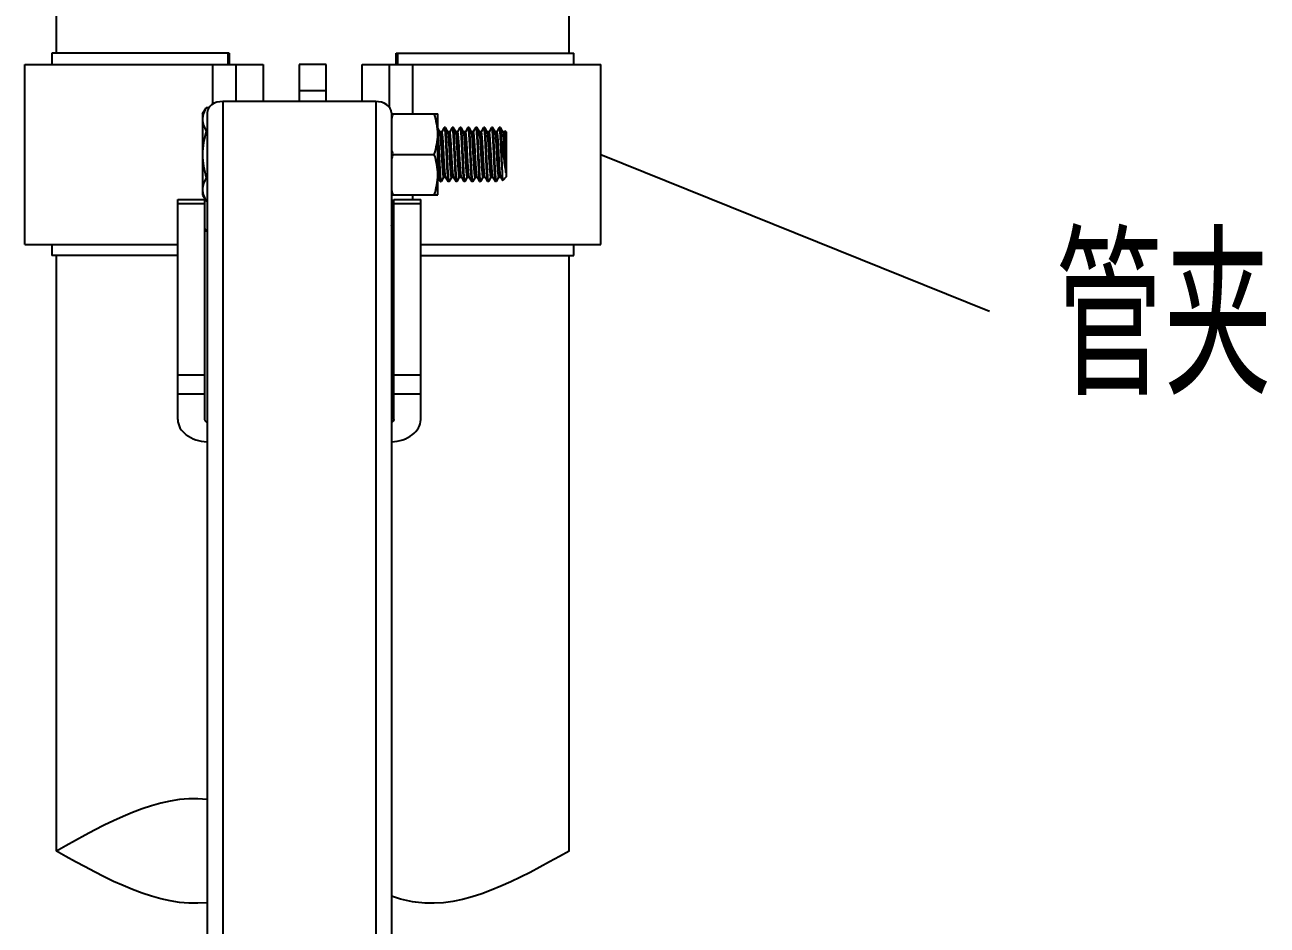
# Model space of a CAD drawing. Extents: x 1725261 to 1937680, y 860327 to 1571294.
# Drawn here: x 1855899 to 1859106, y 1248490 to 1250815 of the extents above; entities that cross this region are included whole.
import ezdxf

# ---------------------------------------------------------------- set-up
doc = ezdxf.new("R2010")
doc.units = 0
doc.header["$LTSCALE"] = 1000
doc.header["$MEASUREMENT"] = 0
doc.layers.add('W_DIM', color=4, linetype='Continuous')
doc.styles.get("Standard").update_dxf_attribs({"font": 'gbenor.shx', "bigfont": 'gbcbig.shx'})
doc.styles.add('wwp100', font='txt.shx', dxfattribs={"width": 0.7, "height": 400, "bigfont": 'hztxt.shx'})
doc.dimstyles.get("Standard").update_dxf_attribs({"dimtxt": 0.18, "dimasz": 0.18, "dimexe": 0.18, "dimexo": 0.0625, "dimgap": 0.09, "dimtad": 0, "dimtih": 1, "dimtoh": 1, "dimdec": 4, "dimzin": 0, "dimdsep": 46, "dimtxsty": 'Standard', "dimcen": 0.09, "dimadec": 0, "dimazin": 0, "dimtfac": 1, "dimtdec": 4, "dimtofl": 0, "dimtmove": 0, "dimatfit": 3, "dimfxl": 0, "dimtolj": 1, "dimtzin": 0, "dimarcsym": 0})

msp = doc.modelspace()

# ---------------------------------------------------------------- linework, layer by layer
at = {"linetype": 'Continuous'}
for p, q in [((1855980, 1250741.8), (1855980, 1251642)), ((1857304.2, 1250741.8), (1857304.2, 1251613)), ((1855968.4, 1250741.8), (1855968.4, 1250712.8)), ((1856426.6, 1250741.8), (1855968.4, 1250741.8)), ((1856422.8, 1250741.8), (1856422.8, 1250712.8)), ((1856426.6, 1250741.8), (1856426.6, 1250712.8)), ((1856857.7, 1250712.8), (1856857.7, 1250741.8)), ((1856857.7, 1250741.8), (1857315.8, 1250741.8)), ((1856861.5, 1250712.8), (1856861.5, 1250741.8)), ((1857315.8, 1250712.8), (1857315.8, 1250741.8)), ((1855898.7, 1250248.1), (1855898.7, 1250712.8)), ((1855898.7, 1250712.8), (1856514.3, 1250712.8)), ((1856384, 1250610.3), (1856384, 1250712.8)), ((1856444.6, 1250616.9), (1856444.6, 1250712.8)), ((1856514.3, 1250712.8), (1856514.3, 1250616.9)), ((1856607.2, 1250712.8), (1856607.2, 1250616.9)), ((1856676.9, 1250712.8), (1856607.2, 1250712.8)), ((1856676.9, 1250616.9), (1856676.9, 1250712.8)), ((1856769.9, 1250616.9), (1856769.9, 1250712.8)), ((1856769.9, 1250712.8), (1857385.5, 1250712.8)), ((1856839.6, 1250712.8), (1856839.6, 1250602.7)), ((1856900.2, 1250585), (1856900.2, 1250712.8)), ((1857385.5, 1250248.1), (1857385.5, 1250712.8)), ((1856676.9, 1250644.7), (1856607.2, 1250644.7)), ((1856357.5, 1250585), (1856366.9, 1250601.2)), ((1856373.6, 1250601.2), (1856366.9, 1250601.2)), ((1856369.1, 1250588.2), (1856369.1, 1247223.4)), ((1856409.8, 1250616.9), (1856409.8, 1247531.4)), ((1856804.7, 1250616.9), (1856409.8, 1250616.9)), ((1856804.7, 1250616.9), (1856804.7, 1247531.4)), ((1856845.4, 1250588.2), (1856845.4, 1247223.4)), ((1856357.5, 1250585), (1856357.5, 1250375.9)), ((1856845.4, 1250585), (1856965, 1250585)), ((1856965, 1250375.9), (1856965, 1250585)), ((1856369.1, 1250540.8), (1856366.9, 1250540.8)), ((1856970.6, 1250538.8), (1856965, 1250548.5)), ((1856975.4, 1250539.1), (1856970.5, 1250539.1)), ((1856981.5, 1250549.9), (1856975.2, 1250539.2)), ((1856981.5, 1250549.9), (1856981.7, 1250550.1)), ((1856984.3, 1250550.1), (1856981.7, 1250550.1)), ((1856984.5, 1250549.9), (1856984.3, 1250550.1)), ((1856990.9, 1250538.8), (1856984.5, 1250549.9)), ((1856995.7, 1250539.1), (1856990.8, 1250539.1)), ((1856991, 1250538.7), (1856990.9, 1250538.8)), ((1857001.8, 1250549.9), (1856995.6, 1250539.2)), ((1857001.8, 1250549.9), (1857002.1, 1250550.1)), ((1857004.6, 1250550.1), (1857002.1, 1250550.1)), ((1857004.9, 1250549.9), (1857004.6, 1250550.1)), ((1857011.3, 1250538.8), (1857004.9, 1250549.9)), ((1857016, 1250539.1), (1857011.1, 1250539.1)), ((1857022.1, 1250549.9), (1857015.9, 1250539.2)), ((1857022.1, 1250549.9), (1857022.4, 1250550.1)), ((1857024.9, 1250550.1), (1857022.4, 1250550.1)), ((1857025.2, 1250549.9), (1857024.9, 1250550.1)), ((1857031.6, 1250538.8), (1857025.2, 1250549.9)), ((1857025.6, 1250548.8), (1857025.2, 1250549.9)), ((1857036.3, 1250539.1), (1857031.5, 1250539.1)), ((1857031.9, 1250538), (1857031.6, 1250538.8)), ((1857042.5, 1250549.9), (1857036.2, 1250539.2)), ((1857037, 1250538), (1857036.3, 1250539.1)), ((1857042.5, 1250549.9), (1857042.7, 1250550.1)), ((1857042.7, 1250550.1), (1857043.4, 1250548.8)), ((1857045.3, 1250550.1), (1857042.7, 1250550.1)), ((1857045.5, 1250549.9), (1857045.3, 1250550.1)), ((1857051.9, 1250538.8), (1857045.5, 1250549.9)), ((1857056.7, 1250539.1), (1857051.8, 1250539.1)), ((1857052.1, 1250538.6), (1857051.9, 1250538.8)), ((1857062.8, 1250549.9), (1857056.6, 1250539.2)), ((1857062.8, 1250549.9), (1857063, 1250550.1)), ((1857065.6, 1250550.1), (1857063, 1250550.1)), ((1857065.8, 1250549.9), (1857065.6, 1250550.1)), ((1857072.3, 1250538.8), (1857065.8, 1250549.9)), ((1857077, 1250539.1), (1857072.1, 1250539.1)), ((1857083.1, 1250549.9), (1857076.9, 1250539.2)), ((1857083.1, 1250549.9), (1857083.4, 1250550.1)), ((1857085.9, 1250550.1), (1857083.4, 1250550.1)), ((1857086.2, 1250549.9), (1857085.9, 1250550.1)), ((1857092.6, 1250538.8), (1857086.2, 1250549.9)), ((1857097.3, 1250539.1), (1857092.4, 1250539.1)), ((1857103.4, 1250549.9), (1857097.2, 1250539.2)), ((1857103.4, 1250549.9), (1857103.7, 1250550.1)), ((1857106.2, 1250550.1), (1857103.7, 1250550.1)), ((1857106.5, 1250549.9), (1857106.2, 1250550.1)), ((1857112.9, 1250538.8), (1857106.5, 1250549.9)), ((1857117.7, 1250539.1), (1857112.8, 1250539.1)), ((1857113.1, 1250538.6), (1857112.9, 1250538.8)), ((1857123.8, 1250549.9), (1857117.5, 1250539.2)), ((1857124, 1250550.1), (1857123.8, 1250549.9)), ((1857126.6, 1250550.1), (1857124, 1250550.1)), ((1857126.8, 1250549.9), (1857126.6, 1250550.1)), ((1857133.2, 1250538.8), (1857126.8, 1250549.9)), ((1857138, 1250539.1), (1857133.1, 1250539.1)), ((1857138.9, 1250541), (1857137.9, 1250539.2)), ((1857141.6, 1250538.5), (1857139.1, 1250541)), ((1857141.6, 1250538.5), (1857141.6, 1250422.4)), ((1857130, 1250461.8), (1857130, 1250514.7)), ((1857141, 1250515.1), (1857141, 1250433.5)), ((1856848.9, 1250480.4), (1856955.7, 1250480.4)), ((1856369.1, 1250420.1), (1856366.9, 1250420.1)), ((1856965, 1250421.8), (1856971.3, 1250411)), ((1856971.3, 1250411), (1856971.6, 1250410.7)), ((1856974.1, 1250410.7), (1856971.6, 1250410.7)), ((1856974.4, 1250411), (1856974.1, 1250410.7)), ((1856974.4, 1250411), (1856980.6, 1250421.7)), ((1856980.5, 1250421.8), (1856985.4, 1250421.8)), ((1856985.2, 1250422), (1856991.6, 1250411)), ((1856991.6, 1250411), (1856991.9, 1250410.7)), ((1856994.4, 1250410.7), (1856991.9, 1250410.7)), ((1856994.7, 1250411), (1856994.4, 1250410.7)), ((1856994.7, 1250411), (1857000.9, 1250421.7)), ((1857000.8, 1250421.8), (1857005.7, 1250421.8)), ((1857005.5, 1250422), (1857005.5, 1250422.2)), ((1857005.5, 1250422), (1857012, 1250411)), ((1857012, 1250411), (1857012.2, 1250410.7)), ((1857014.8, 1250410.7), (1857012.2, 1250410.7)), ((1857015, 1250411), (1857014.8, 1250410.7)), ((1857015, 1250411), (1857021.2, 1250421.7)), ((1857021.1, 1250421.8), (1857026, 1250421.8)), ((1857025.9, 1250422), (1857032.3, 1250411)), ((1857032.3, 1250411), (1857032.5, 1250410.7)), ((1857035.1, 1250410.7), (1857032.5, 1250410.7)), ((1857035.4, 1250411), (1857035.1, 1250410.7)), ((1857035.4, 1250411), (1857041.6, 1250421.7)), ((1857041.5, 1250421.8), (1857046.4, 1250421.8)), ((1857046.2, 1250422), (1857052.6, 1250411)), ((1857052.6, 1250411), (1857052.9, 1250410.7)), ((1857055.4, 1250410.7), (1857052.9, 1250410.7)), ((1857055.7, 1250411), (1857055.4, 1250410.7)), ((1857055.7, 1250411), (1857061.9, 1250421.7)), ((1857061.8, 1250421.8), (1857066.7, 1250421.8)), ((1857066.5, 1250422), (1857072.9, 1250411)), ((1857072.9, 1250411), (1857073.2, 1250410.7)), ((1857075.7, 1250410.7), (1857073.2, 1250410.7)), ((1857076, 1250411), (1857075.7, 1250410.7)), ((1857076, 1250411), (1857082.2, 1250421.7)), ((1857082.1, 1250421.8), (1857087, 1250421.8)), ((1857086.9, 1250422), (1857093.3, 1250411)), ((1857093.3, 1250411), (1857093.5, 1250410.7)), ((1857096.1, 1250410.7), (1857093.5, 1250410.7)), ((1857096.3, 1250411), (1857096.1, 1250410.7)), ((1857096.3, 1250411), (1857102.6, 1250421.7)), ((1857102.4, 1250421.8), (1857107.3, 1250421.8)), ((1857107.2, 1250422), (1857113.6, 1250411)), ((1857113.6, 1250411), (1857113.9, 1250410.7)), ((1857116.4, 1250410.7), (1857113.9, 1250410.7)), ((1857116.7, 1250411), (1857116.4, 1250410.7)), ((1857116.7, 1250411), (1857122.9, 1250421.7)), ((1857122.8, 1250421.8), (1857127.7, 1250421.8)), ((1857127.5, 1250422), (1857127.7, 1250421.8)), ((1857127.7, 1250421.8), (1857132.5, 1250413.5)), ((1857132.5, 1250413.5), (1857132.7, 1250413.4)), ((1857141.6, 1250422.4), (1857132.7, 1250413.4)), ((1856293.6, 1249795.6), (1856293.6, 1250364.3)), ((1856293.6, 1250364.3), (1856363.3, 1250364.3)), ((1856357.5, 1250375.9), (1856364, 1250364.7)), ((1856363.3, 1249795.6), (1856363.3, 1250364.3)), ((1856845.4, 1250375.9), (1856965, 1250375.9)), ((1856851.2, 1249795.6), (1856851.2, 1250364.3)), ((1856851.2, 1250364.3), (1856920.9, 1250364.3)), ((1856900.2, 1250364.3), (1856900.2, 1250375.9)), ((1856920.9, 1249795.6), (1856920.9, 1250364.3)), ((1856293.6, 1250354.1), (1856363.3, 1250354.1)), ((1856369.1, 1250359.7), (1856366.9, 1250359.7)), ((1856851.2, 1250335.3), (1856845.4, 1250339.4)), ((1856851.2, 1250354.1), (1856920.9, 1250354.1)), ((1856851.2, 1250309.3), (1856850.6, 1250308.9)), ((1855898.7, 1250248.1), (1856293.6, 1250248.1)), ((1855968.4, 1250248.1), (1855968.4, 1250219.1)), ((1856920.9, 1250248.1), (1857385.5, 1250248.1)), ((1857315.8, 1250219.1), (1857315.8, 1250248.1)), ((1856293.6, 1250219.1), (1855968.4, 1250219.1)), ((1855980, 1248681.5), (1855980, 1250219.1)), ((1856920.9, 1250219.1), (1857315.8, 1250219.1)), ((1857304.2, 1248681.5), (1857304.2, 1250219.1)), ((1856363.3, 1249910.6), (1856293.6, 1249910.6)), ((1856920.9, 1249910.6), (1856851.2, 1249910.6)), ((1856363.3, 1249861.3), (1856293.6, 1249861.3)), ((1856920.9, 1249861.3), (1856851.2, 1249861.3))]:
    msp.add_line(p, q, dxfattribs=at)
msp.add_lwpolyline([(1856845.4, 1250296.1), (1856848.9, 1250305.2), (1856851.2, 1250310)], dxfattribs=at)
for centre, radius, start, end in [((1857057.6, 1250515.2), 220, 161.5104, 164.6888), ((1857057.6, 1250550.2), 220, 195.3112, 198.4896), ((1851826.5, 1250248.8), 5145.2, 2.5803, 2.9163), ((1857057.6, 1250410.7), 220, 161.5104, 164.6888), ((1856450.1, 1250407.9), 96.1, 206.641, 210.0621), ((1857057.6, 1250445.7), 220, 195.3112, 198.4896), ((1856984.4, 1250227.1), 160, 149.4462, 150.2362), ((1856860.1, 1250304.7), 24, 240.2296, 242.1247)]:
    msp.add_arc(centre, radius, start, end, dxfattribs=at)
for points, knots in [([(1856366.9, 1250601.2), (1856366.1, 1250599.8), (1856363.2, 1250594.5), (1856360.8, 1250588.8), (1856359.5, 1250584.5)], [0, 0, 0, 0, 0.257362, 1, 1, 1, 1]), ([(1856409.8, 1250616.9), (1856399.8, 1250616.9), (1856381.2, 1250613.1), (1856369.1, 1250596.1), (1856369.1, 1250588.2)], [0, 0, 0, 0, 0.559767, 1, 1, 1, 1]), ([(1856845.4, 1250588.2), (1856845.4, 1250596.1), (1856833.3, 1250613.1), (1856814.7, 1250616.9), (1856804.7, 1250616.9)], [0, 0, 0, 0, 0.440233, 1, 1, 1, 1]), ([(1856359.5, 1250584.5), (1856359.2, 1250583.4), (1856358.1, 1250579), (1856357.5, 1250574.4), (1856357.5, 1250571)], [0, 0, 0, 0, 0.253622, 1, 1, 1, 1]), ([(1856357.5, 1250571), (1856357.5, 1250565.8), (1856359.4, 1250555.2), (1856364.1, 1250545.5), (1856366.9, 1250540.8)], [0, 0, 0, 0, 0.485077, 1, 1, 1, 1]), ([(1856965, 1250532.7), (1856965, 1250541.5), (1856963.2, 1250559.3), (1856958.5, 1250576.5), (1856955.7, 1250585)], [0, 0, 0, 0, 0.498127, 1, 1, 1, 1]), ([(1856955.7, 1250480.4), (1856958.5, 1250488.9), (1856963.2, 1250506.1), (1856965, 1250523.9), (1856965, 1250532.7)], [0, 0, 0, 0, 0.501873, 1, 1, 1, 1]), ([(1856969, 1250480.4), (1856968.4, 1250493.9), (1856967.6, 1250512.4), (1856966.2, 1250534.3), (1856965.5, 1250542.8), (1856965, 1250546.2)], [0, 0, 0, 0, 0.612202, 0.845734, 1, 1, 1, 1]), ([(1856980.5, 1250421.8), (1856980.3, 1250421.8), (1856980, 1250422.2), (1856979.6, 1250423.5), (1856979.1, 1250426.6), (1856978.5, 1250431.7), (1856978, 1250438.5), (1856977.4, 1250446.8), (1856976.8, 1250456.4), (1856976.2, 1250466.8), (1856975.3, 1250481.3), (1856974.6, 1250495.7), (1856973.7, 1250509.4), (1856973.1, 1250518.4), (1856972.5, 1250526), (1856972, 1250532), (1856971.4, 1250536), (1856971, 1250538.2), (1856970.6, 1250538.8)], [0, 0, 0, 0, 0.003455, 0.010693, 0.037891, 0.081614, 0.140407, 0.212192, 0.294399, 0.384075, 0.47799, 0.664974, 0.751306, 0.828652, 0.894237, 0.945722, 0.98132, 1, 1, 1, 1]), ([(1856985.2, 1250422), (1856984.8, 1250422.7), (1856984.5, 1250424.8), (1856983.9, 1250428.9), (1856983.3, 1250434.9), (1856982.7, 1250442.5), (1856982.1, 1250451.5), (1856981.3, 1250465.2), (1856980.5, 1250479.6), (1856979.7, 1250494.1), (1856979.1, 1250504.5), (1856978.5, 1250514.1), (1856977.9, 1250522.4), (1856977.3, 1250529.2), (1856976.7, 1250534.2), (1856976.2, 1250537.3), (1856975.8, 1250538.7), (1856975.5, 1250539.1), (1856975.4, 1250539.1)], [0, 0, 0, 0, 0.018679, 0.054277, 0.105763, 0.171349, 0.248695, 0.335028, 0.52201, 0.615925, 0.7056, 0.787808, 0.859593, 0.918387, 0.96211, 0.989308, 0.996544, 1, 1, 1, 1]), ([(1856981.7, 1250550.1), (1856981.9, 1250550.1), (1856982.2, 1250549.6), (1856982.4, 1250548.6), (1856982.7, 1250546.9), (1856983.2, 1250543.5), (1856983.7, 1250537.6), (1856984.3, 1250529.1), (1856984.9, 1250518.7), (1856985.6, 1250506.8), (1856986.2, 1250493.9), (1856986.6, 1250485), (1856986.8, 1250480.4)], [0, 0, 0, 0, 0.0066, 0.021626, 0.045785, 0.07899, 0.171387, 0.295464, 0.446521, 0.618791, 0.80567, 1, 1, 1, 1]), ([(1856989.4, 1250480.4), (1856989, 1250488.9), (1856988.4, 1250501.2), (1856987.6, 1250517), (1856987, 1250527.2), (1856986.4, 1250535.7), (1856985.9, 1250542.4), (1856985.2, 1250546.9), (1856984.9, 1250549.2), (1856984.5, 1250549.9)], [0, 0, 0, 0, 0.364471, 0.530917, 0.679032, 0.803712, 0.900705, 0.96676, 1, 1, 1, 1]), ([(1857000.8, 1250421.8), (1857000.7, 1250421.8), (1857000.4, 1250422.2), (1857000, 1250423.5), (1856999.4, 1250426.6), (1856998.9, 1250431.5), (1856998.3, 1250438.2), (1856997.7, 1250446.4), (1856997.1, 1250455.8), (1856996.5, 1250466.1), (1856995.7, 1250480.5), (1856994.8, 1250497.9), (1856993.8, 1250514.2), (1856992.9, 1250525.2), (1856992.4, 1250531.4), (1856991.8, 1250535.6), (1856991.4, 1250537.9), (1856991, 1250538.7)], [0, 0, 0, 0, 0.003417, 0.010553, 0.037343, 0.080422, 0.138384, 0.209216, 0.290427, 0.379147, 0.472236, 0.658297, 0.82249, 0.888984, 0.941829, 0.979209, 1, 1, 1, 1]), ([(1857005.5, 1250422.2), (1857005.1, 1250422.9), (1857004.7, 1250425.2), (1857004.1, 1250429.5), (1857003.6, 1250435.6), (1857002.7, 1250446.6), (1857001.7, 1250462.9), (1857000.8, 1250480.3), (1857000, 1250494.7), (1856999.4, 1250505), (1856998.8, 1250514.4), (1856998.2, 1250522.6), (1856997.6, 1250529.4), (1856997.1, 1250534.3), (1856996.5, 1250537.4), (1856996.1, 1250538.7), (1856995.8, 1250539.1), (1856995.7, 1250539.1)], [0, 0, 0, 0, 0.020588, 0.057799, 0.110514, 0.176922, 0.341067, 0.527216, 0.620384, 0.709195, 0.790501, 0.861424, 0.919465, 0.962605, 0.989434, 0.996579, 1, 1, 1, 1]), ([(1857002.1, 1250550.1), (1857002.2, 1250550.1), (1857002.5, 1250549.6), (1857002.7, 1250548.6), (1857003.1, 1250546.9), (1857003.5, 1250543.5), (1857004.1, 1250537.6), (1857004.7, 1250529.1), (1857005.3, 1250518.7), (1857005.9, 1250506.8), (1857006.5, 1250493.9), (1857006.9, 1250485), (1857007.1, 1250480.4)], [0, 0, 0, 0, 0.006597, 0.021619, 0.045777, 0.07898, 0.171374, 0.295442, 0.446496, 0.618772, 0.805666, 1, 1, 1, 1]), ([(1857009.7, 1250480.4), (1857009.3, 1250488.9), (1857008.7, 1250501.2), (1857007.9, 1250517), (1857007.3, 1250527.2), (1857006.7, 1250535.7), (1857006.2, 1250542.4), (1857005.6, 1250546.9), (1857005.2, 1250549.2), (1857004.9, 1250549.9)], [0, 0, 0, 0, 0.364465, 0.530905, 0.679014, 0.8037, 0.900701, 0.966759, 1, 1, 1, 1]), ([(1857021.1, 1250421.8), (1857021, 1250421.8), (1857020.7, 1250422.2), (1857020.3, 1250423.5), (1857019.8, 1250426.6), (1857019.2, 1250431.7), (1857018.6, 1250438.5), (1857018, 1250446.8), (1857017.4, 1250456.4), (1857016.8, 1250466.8), (1857016, 1250481.3), (1857015.2, 1250495.7), (1857014.4, 1250509.4), (1857013.8, 1250518.4), (1857013.2, 1250526), (1857012.6, 1250532), (1857012, 1250536), (1857011.6, 1250538.2), (1857011.3, 1250538.8)], [0, 0, 0, 0, 0.003456, 0.010692, 0.037889, 0.081613, 0.140407, 0.212192, 0.2944, 0.384075, 0.47799, 0.664972, 0.751305, 0.828651, 0.894236, 0.945723, 0.981321, 1, 1, 1, 1]), ([(1857025.9, 1250422), (1857025.5, 1250422.7), (1857025.1, 1250424.8), (1857024.5, 1250428.9), (1857024, 1250434.9), (1857023.4, 1250442.5), (1857022.8, 1250451.5), (1857021.9, 1250465.2), (1857021.1, 1250479.6), (1857020.3, 1250494.1), (1857019.7, 1250504.5), (1857019.1, 1250514.1), (1857018.5, 1250522.4), (1857017.9, 1250529.2), (1857017.4, 1250534.2), (1857016.8, 1250537.3), (1857016.4, 1250538.7), (1857016.2, 1250539.1), (1857016, 1250539.1)], [0, 0, 0, 0, 0.01868, 0.054278, 0.105764, 0.171348, 0.248694, 0.335026, 0.52201, 0.615925, 0.705601, 0.787808, 0.859593, 0.918386, 0.962109, 0.989306, 0.996545, 1, 1, 1, 1]), ([(1857022.4, 1250550.1), (1857022.5, 1250550.1), (1857022.8, 1250549.6), (1857023.1, 1250548.6), (1857023.4, 1250546.9), (1857023.8, 1250543.5), (1857024.4, 1250537.6), (1857025, 1250529.1), (1857025.6, 1250518.7), (1857026.2, 1250506.8), (1857026.8, 1250493.9), (1857027.3, 1250485), (1857027.5, 1250480.4)], [0, 0, 0, 0, 0.006599, 0.021622, 0.045782, 0.078987, 0.171389, 0.295466, 0.446515, 0.618783, 0.80567, 1, 1, 1, 1]), ([(1857030, 1250480.4), (1857029.6, 1250488.3), (1857029, 1250503), (1857027.9, 1250522.9), (1857027, 1250536.8), (1857026.2, 1250544.8), (1857025.8, 1250547.7), (1857025.6, 1250548.8)], [0, 0, 0, 0, 0.342843, 0.645753, 0.873522, 0.950589, 1, 1, 1, 1]), ([(1857041.5, 1250421.8), (1857041.3, 1250421.8), (1857041, 1250422.2), (1857040.7, 1250423.4), (1857040.1, 1250426.3), (1857039.6, 1250431), (1857039, 1250437.5), (1857038.4, 1250445.3), (1857037.9, 1250454.3), (1857037.3, 1250464.3), (1857036.5, 1250478.3), (1857035.6, 1250495.4), (1857034.5, 1250513.8), (1857033.5, 1250526.8), (1857032.6, 1250534.3), (1857032.2, 1250537), (1857031.9, 1250538)], [0, 0, 0, 0, 0.003318, 0.010166, 0.035831, 0.077124, 0.132774, 0.200951, 0.279376, 0.365418, 0.456184, 0.639607, 0.805161, 0.930787, 0.973175, 1, 1, 1, 1]), ([(1857046.2, 1250422), (1857045.9, 1250422.6), (1857045.5, 1250424.5), (1857044.9, 1250428.2), (1857044.4, 1250433.5), (1857043.8, 1250440.3), (1857043.3, 1250448.4), (1857042.5, 1250460.9), (1857041.6, 1250477.6), (1857040.5, 1250497.3), (1857039.4, 1250515), (1857038.5, 1250527.3), (1857037.7, 1250534.5), (1857037.3, 1250537), (1857037, 1250538)], [0, 0, 0, 0, 0.017152, 0.049306, 0.095685, 0.154891, 0.225083, 0.30406, 0.478231, 0.655625, 0.814053, 0.933743, 0.974201, 1, 1, 1, 1]), ([(1857043.4, 1250548.8), (1857043.6, 1250547.7), (1857044, 1250544.8), (1857044.8, 1250536.8), (1857045.7, 1250522.9), (1857046.8, 1250503), (1857047.4, 1250488.3), (1857047.8, 1250480.4)], [0, 0, 0, 0, 0.049411, 0.126478, 0.354247, 0.657157, 1, 1, 1, 1]), ([(1857050.3, 1250480.4), (1857049.9, 1250488.9), (1857049.4, 1250501.2), (1857048.6, 1250517), (1857048, 1250527.2), (1857047.4, 1250535.7), (1857046.9, 1250542.4), (1857046.2, 1250546.9), (1857045.9, 1250549.2), (1857045.5, 1250549.9)], [0, 0, 0, 0, 0.364462, 0.530907, 0.679025, 0.803712, 0.900706, 0.96676, 1, 1, 1, 1]), ([(1857061.8, 1250421.8), (1857061.7, 1250421.8), (1857061.4, 1250422.2), (1857061, 1250423.5), (1857060.4, 1250426.5), (1857059.9, 1250431.4), (1857059.3, 1250438.1), (1857058.7, 1250446.3), (1857058.1, 1250455.6), (1857057.5, 1250465.9), (1857056.7, 1250480.2), (1857055.8, 1250497.5), (1857054.8, 1250513.8), (1857053.9, 1250524.9), (1857053.4, 1250531.1), (1857052.8, 1250535.5), (1857052.4, 1250537.8), (1857052.1, 1250538.6)], [0, 0, 0, 0, 0.003402, 0.010497, 0.037127, 0.079951, 0.137583, 0.208037, 0.288851, 0.377191, 0.469951, 0.655642, 0.820036, 0.88689, 0.940273, 0.978363, 1, 1, 1, 1]), ([(1857066.5, 1250422), (1857066.2, 1250422.7), (1857065.8, 1250424.8), (1857065.2, 1250428.9), (1857064.6, 1250434.9), (1857064, 1250442.5), (1857063.4, 1250451.5), (1857062.6, 1250465.2), (1857061.8, 1250479.6), (1857061, 1250494.1), (1857060.4, 1250504.5), (1857059.8, 1250514.1), (1857059.2, 1250522.4), (1857058.6, 1250529.2), (1857058, 1250534.2), (1857057.5, 1250537.3), (1857057.1, 1250538.7), (1857056.8, 1250539.1), (1857056.7, 1250539.1)], [0, 0, 0, 0, 0.01868, 0.054279, 0.105766, 0.17135, 0.248697, 0.335029, 0.522011, 0.615926, 0.705602, 0.78781, 0.859595, 0.918388, 0.962111, 0.989307, 0.996546, 1, 1, 1, 1]), ([(1857063, 1250550.1), (1857063.2, 1250550.1), (1857063.5, 1250549.6), (1857063.7, 1250548.6), (1857064, 1250546.9), (1857064.5, 1250543.5), (1857065, 1250537.6), (1857065.6, 1250529.1), (1857066.3, 1250518.7), (1857066.9, 1250506.8), (1857067.5, 1250493.9), (1857067.9, 1250485), (1857068.1, 1250480.4)], [0, 0, 0, 0, 0.0066, 0.021625, 0.045784, 0.078988, 0.171384, 0.29546, 0.446516, 0.618789, 0.80567, 1, 1, 1, 1]), ([(1857070.7, 1250480.4), (1857070.3, 1250488.9), (1857069.7, 1250501.2), (1857068.9, 1250517), (1857068.3, 1250527.2), (1857067.7, 1250535.7), (1857067.2, 1250542.4), (1857066.6, 1250546.9), (1857066.2, 1250549.2), (1857065.8, 1250549.9)], [0, 0, 0, 0, 0.364471, 0.530917, 0.679031, 0.803711, 0.900704, 0.96676, 1, 1, 1, 1]), ([(1857082.1, 1250421.8), (1857082, 1250421.8), (1857081.7, 1250422.2), (1857081.3, 1250423.5), (1857080.7, 1250426.6), (1857080.2, 1250431.7), (1857079.6, 1250438.5), (1857079, 1250446.8), (1857078.4, 1250456.4), (1857077.8, 1250466.8), (1857077, 1250481.3), (1857076.2, 1250495.7), (1857075.4, 1250509.4), (1857074.8, 1250518.4), (1857074.2, 1250526), (1857073.6, 1250532), (1857073, 1250536), (1857072.6, 1250538.2), (1857072.3, 1250538.8)], [0, 0, 0, 0, 0.003456, 0.010692, 0.037889, 0.081613, 0.140406, 0.212192, 0.2944, 0.384075, 0.477989, 0.664972, 0.751304, 0.828651, 0.894236, 0.945722, 0.981321, 1, 1, 1, 1]), ([(1857086.9, 1250422), (1857086.5, 1250422.7), (1857086.1, 1250424.8), (1857085.5, 1250428.9), (1857084.9, 1250434.9), (1857084.3, 1250442.5), (1857083.7, 1250451.5), (1857082.9, 1250465.2), (1857082.1, 1250479.6), (1857081.3, 1250494.1), (1857080.7, 1250504.5), (1857080.1, 1250514.1), (1857079.5, 1250522.4), (1857078.9, 1250529.2), (1857078.4, 1250534.2), (1857077.8, 1250537.3), (1857077.4, 1250538.7), (1857077.1, 1250539.1), (1857077, 1250539.1)], [0, 0, 0, 0, 0.01868, 0.054278, 0.105764, 0.171348, 0.248694, 0.335027, 0.52201, 0.615925, 0.705601, 0.787808, 0.859593, 0.918386, 0.962109, 0.989306, 0.996546, 1, 1, 1, 1]), ([(1857083.4, 1250550.1), (1857083.5, 1250550.1), (1857083.8, 1250549.6), (1857084.1, 1250548.6), (1857084.4, 1250546.9), (1857084.8, 1250543.5), (1857085.4, 1250537.6), (1857086, 1250529.1), (1857086.6, 1250518.7), (1857087.2, 1250506.8), (1857087.8, 1250493.9), (1857088.2, 1250485), (1857088.5, 1250480.4)], [0, 0, 0, 0, 0.006596, 0.021617, 0.045773, 0.078975, 0.171369, 0.295437, 0.446491, 0.618767, 0.805664, 1, 1, 1, 1]), ([(1857091, 1250480.4), (1857090.6, 1250488.9), (1857090, 1250501.2), (1857089.2, 1250517), (1857088.6, 1250527.2), (1857088, 1250535.7), (1857087.5, 1250542.4), (1857086.9, 1250546.9), (1857086.6, 1250549.2), (1857086.2, 1250549.9)], [0, 0, 0, 0, 0.364464, 0.530903, 0.679012, 0.803699, 0.9007, 0.966759, 1, 1, 1, 1]), ([(1857102.4, 1250421.8), (1857102.3, 1250421.8), (1857102, 1250422.2), (1857101.6, 1250423.5), (1857101.1, 1250426.6), (1857100.5, 1250431.7), (1857099.9, 1250438.5), (1857099.3, 1250446.8), (1857098.7, 1250456.4), (1857098.1, 1250466.8), (1857097.3, 1250481.3), (1857096.5, 1250495.7), (1857095.7, 1250509.4), (1857095.1, 1250518.4), (1857094.5, 1250526), (1857093.9, 1250532), (1857093.3, 1250536), (1857093, 1250538.2), (1857092.6, 1250538.8)], [0, 0, 0, 0, 0.003456, 0.010693, 0.037891, 0.081614, 0.140408, 0.212192, 0.2944, 0.384075, 0.47799, 0.664974, 0.751306, 0.828653, 0.894237, 0.945723, 0.981321, 1, 1, 1, 1]), ([(1857107.2, 1250422), (1857106.8, 1250422.7), (1857106.4, 1250424.8), (1857105.8, 1250428.9), (1857105.3, 1250434.9), (1857104.7, 1250442.5), (1857104.1, 1250451.5), (1857103.2, 1250465.2), (1857102.5, 1250479.6), (1857101.7, 1250494.1), (1857101, 1250504.5), (1857100.4, 1250514.1), (1857099.9, 1250522.4), (1857099.3, 1250529.2), (1857098.7, 1250534.2), (1857098.2, 1250537.3), (1857097.8, 1250538.7), (1857097.5, 1250539.1), (1857097.3, 1250539.1)], [0, 0, 0, 0, 0.018679, 0.054277, 0.105763, 0.171348, 0.248694, 0.335027, 0.52201, 0.615925, 0.7056, 0.787807, 0.859593, 0.918386, 0.96211, 0.989308, 0.996544, 1, 1, 1, 1]), ([(1857103.7, 1250550.1), (1857103.9, 1250550.1), (1857104.1, 1250549.6), (1857104.4, 1250548.6), (1857104.7, 1250546.9), (1857105.2, 1250543.5), (1857105.7, 1250537.6), (1857106.3, 1250529.1), (1857106.9, 1250518.7), (1857107.5, 1250506.8), (1857108.2, 1250493.9), (1857108.6, 1250485), (1857108.8, 1250480.4)], [0, 0, 0, 0, 0.006599, 0.021624, 0.045785, 0.078991, 0.171394, 0.295472, 0.446521, 0.618786, 0.80567, 1, 1, 1, 1]), ([(1857111.3, 1250480.4), (1857110.9, 1250488.9), (1857110.4, 1250501.2), (1857109.5, 1250517), (1857109, 1250527.2), (1857108.4, 1250535.7), (1857107.8, 1250542.4), (1857107.2, 1250546.9), (1857106.9, 1250549.2), (1857106.5, 1250549.9)], [0, 0, 0, 0, 0.364462, 0.530902, 0.679016, 0.803706, 0.900705, 0.96676, 1, 1, 1, 1]), ([(1857122.8, 1250421.8), (1857122.6, 1250421.8), (1857122.3, 1250422.2), (1857122, 1250423.5), (1857121.4, 1250426.5), (1857120.9, 1250431.4), (1857120.3, 1250438.1), (1857119.7, 1250446.2), (1857119.1, 1250455.5), (1857118.5, 1250465.8), (1857117.7, 1250480.1), (1857116.8, 1250497.4), (1857115.8, 1250513.7), (1857114.9, 1250524.8), (1857114.4, 1250531), (1857113.8, 1250535.4), (1857113.4, 1250537.8), (1857113.1, 1250538.6)], [0, 0, 0, 0, 0.003396, 0.010472, 0.037029, 0.079737, 0.13722, 0.207502, 0.288137, 0.376304, 0.468915, 0.654438, 0.818923, 0.885939, 0.939566, 0.977978, 1, 1, 1, 1]), ([(1857127.5, 1250422), (1857127.1, 1250422.7), (1857126.8, 1250424.8), (1857126.2, 1250428.9), (1857125.6, 1250434.9), (1857125, 1250442.5), (1857124.4, 1250451.5), (1857123.6, 1250465.2), (1857122.8, 1250479.6), (1857122, 1250494.1), (1857121.4, 1250504.5), (1857120.8, 1250514.1), (1857120.2, 1250522.4), (1857119.6, 1250529.2), (1857119, 1250534.2), (1857118.5, 1250537.3), (1857118.1, 1250538.7), (1857117.8, 1250539.1), (1857117.7, 1250539.1)], [0, 0, 0, 0, 0.01868, 0.054278, 0.105764, 0.171348, 0.248695, 0.335027, 0.52201, 0.615925, 0.705601, 0.787809, 0.859594, 0.918387, 0.96211, 0.989307, 0.996546, 1, 1, 1, 1]), ([(1857130, 1250461.8), (1857129.7, 1250467.1), (1857129.2, 1250477.6), (1857128.5, 1250493.3), (1857127.8, 1250508.3), (1857127.1, 1250521.9), (1857126.4, 1250531.9), (1857125.9, 1250538.6), (1857125.6, 1250542.6), (1857125.2, 1250545.7), (1857124.8, 1250548.1), (1857124.5, 1250549.3), (1857124.2, 1250550.1), (1857124, 1250550.1)], [0, 0, 0, 0, 0.178481, 0.358633, 0.531004, 0.686502, 0.81696, 0.870599, 0.915552, 0.951236, 0.977231, 0.993319, 1, 1, 1, 1]), ([(1857130, 1250514.7), (1857129.7, 1250519.3), (1857129.3, 1250527.4), (1857128.6, 1250537), (1857128.1, 1250543), (1857127.7, 1250546.2), (1857127.3, 1250548.4), (1857127, 1250549.5), (1857126.8, 1250549.9)], [0, 0, 0, 0, 0.386407, 0.692621, 0.809887, 0.900873, 0.96438, 1, 1, 1, 1]), ([(1857141, 1250433.5), (1857140.2, 1250442.9), (1857139.3, 1250458), (1857138.1, 1250478.9), (1857137.2, 1250495.8), (1857136.2, 1250511.4), (1857135.4, 1250522.8), (1857134.8, 1250530.2), (1857134.3, 1250534.2), (1857133.8, 1250536.9), (1857133.5, 1250538.4), (1857133.2, 1250538.8)], [0, 0, 0, 0, 0.266625, 0.430398, 0.595472, 0.747113, 0.871808, 0.920471, 0.958518, 0.985156, 1, 1, 1, 1]), ([(1857141, 1250515.1), (1857140.8, 1250518.4), (1857140.4, 1250524.3), (1857139.7, 1250531.2), (1857139.2, 1250535.2), (1857138.8, 1250537.3), (1857138.5, 1250538.4), (1857138.2, 1250539.1), (1857138, 1250539.1)], [0, 0, 0, 0, 0.414305, 0.728229, 0.842155, 0.925352, 0.97725, 1, 1, 1, 1]), ([(1857138.9, 1250541), (1857138.9, 1250541), (1857139, 1250541.1), (1857139.1, 1250541), (1857139.1, 1250541)], [0, 0, 0, 0, 0.579006, 1, 1, 1, 1]), ([(1857139.1, 1250541), (1857139.3, 1250540.9), (1857139.4, 1250540.1), (1857139.6, 1250538.7), (1857139.8, 1250536.5), (1857140.1, 1250533.5), (1857140.3, 1250529.8), (1857140.6, 1250523.6), (1857140.9, 1250518.6), (1857141, 1250515.1)], [0, 0, 0, 0, 0.026242, 0.082423, 0.168531, 0.283682, 0.426407, 0.594915, 1, 1, 1, 1]), ([(1857130, 1250514.7), (1857130.9, 1250507.2), (1857132.6, 1250492), (1857135.1, 1250469.9), (1857137.7, 1250450.4), (1857139.7, 1250438.5), (1857141, 1250433.5)], [0, 0, 0, 0, 0.276989, 0.559714, 0.812602, 1, 1, 1, 1]), ([(1856965, 1250428.2), (1856965, 1250437), (1856963.2, 1250454.8), (1856958.5, 1250472), (1856955.7, 1250480.4)], [0, 0, 0, 0, 0.498127, 1, 1, 1, 1]), ([(1856966.5, 1250480.4), (1856966.9, 1250472), (1856967.4, 1250459.7), (1856968.3, 1250443.9), (1856968.8, 1250433.7), (1856969.4, 1250425.2), (1856970, 1250418.5), (1856970.6, 1250414), (1856970.9, 1250411.6), (1856971.3, 1250411)], [0, 0, 0, 0, 0.364464, 0.530902, 0.679018, 0.803707, 0.900706, 0.966761, 1, 1, 1, 1]), ([(1856974.1, 1250410.7), (1856974, 1250410.7), (1856973.7, 1250411.3), (1856973.4, 1250412.3), (1856973.1, 1250414), (1856972.7, 1250417.4), (1856972.1, 1250423.2), (1856971.5, 1250431.8), (1856970.9, 1250442.2), (1856970.3, 1250454.1), (1856969.6, 1250467), (1856969.2, 1250475.9), (1856969, 1250480.4)], [0, 0, 0, 0, 0.006599, 0.021623, 0.045783, 0.078988, 0.171391, 0.295468, 0.446516, 0.618784, 0.80567, 1, 1, 1, 1]), ([(1856986.8, 1250480.4), (1856987.2, 1250472), (1856987.8, 1250459.7), (1856988.6, 1250443.9), (1856989.2, 1250433.7), (1856989.8, 1250425.2), (1856990.3, 1250418.5), (1856990.9, 1250414), (1856991.2, 1250411.6), (1856991.6, 1250411)], [0, 0, 0, 0, 0.364464, 0.530904, 0.679014, 0.8037, 0.900701, 0.966759, 1, 1, 1, 1]), ([(1856994.4, 1250410.7), (1856994.3, 1250410.7), (1856994, 1250411.3), (1856993.7, 1250412.3), (1856993.4, 1250414), (1856993, 1250417.4), (1856992.4, 1250423.2), (1856991.8, 1250431.8), (1856991.2, 1250442.2), (1856990.6, 1250454.1), (1856990, 1250467), (1856989.6, 1250475.9), (1856989.4, 1250480.4)], [0, 0, 0, 0, 0.006597, 0.021619, 0.045776, 0.078979, 0.171373, 0.295441, 0.446495, 0.61877, 0.805666, 1, 1, 1, 1]), ([(1857007.1, 1250480.4), (1857007.5, 1250472), (1857008.1, 1250459.7), (1857008.9, 1250443.9), (1857009.5, 1250433.7), (1857010.1, 1250425.2), (1857010.6, 1250418.5), (1857011.3, 1250414), (1857011.6, 1250411.6), (1857012, 1250411)], [0, 0, 0, 0, 0.364471, 0.530917, 0.679032, 0.803712, 0.900705, 0.96676, 1, 1, 1, 1]), ([(1857014.8, 1250410.7), (1857014.6, 1250410.7), (1857014.3, 1250411.3), (1857014.1, 1250412.3), (1857013.8, 1250414), (1857013.3, 1250417.4), (1857012.8, 1250423.2), (1857012.2, 1250431.8), (1857011.5, 1250442.2), (1857010.9, 1250454.1), (1857010.3, 1250467), (1857009.9, 1250475.9), (1857009.7, 1250480.4)], [0, 0, 0, 0, 0.0066, 0.021626, 0.045785, 0.078989, 0.171387, 0.295463, 0.44652, 0.618791, 0.80567, 1, 1, 1, 1]), ([(1857027.5, 1250480.4), (1857027.9, 1250472), (1857028.4, 1250459.7), (1857029.2, 1250443.9), (1857029.8, 1250433.7), (1857030.4, 1250425.2), (1857030.9, 1250418.5), (1857031.6, 1250414), (1857031.9, 1250411.6), (1857032.3, 1250411)], [0, 0, 0, 0, 0.364461, 0.530905, 0.679023, 0.803711, 0.900706, 0.96676, 1, 1, 1, 1]), ([(1857035.1, 1250410.7), (1857034.9, 1250410.7), (1857034.6, 1250411.3), (1857034.4, 1250412.3), (1857034.1, 1250414), (1857033.6, 1250417.4), (1857033.1, 1250423.2), (1857032.5, 1250431.8), (1857031.9, 1250442.2), (1857031.3, 1250454.1), (1857030.6, 1250467), (1857030.2, 1250475.9), (1857030, 1250480.4)], [0, 0, 0, 0, 0.006603, 0.021633, 0.045797, 0.079005, 0.17141, 0.29549, 0.446541, 0.6188, 0.805675, 1, 1, 1, 1]), ([(1857047.8, 1250480.4), (1857048.2, 1250472), (1857048.8, 1250459.7), (1857049.6, 1250443.9), (1857050.2, 1250433.7), (1857050.8, 1250425.2), (1857051.3, 1250418.5), (1857051.9, 1250414), (1857052.2, 1250411.6), (1857052.6, 1250411)], [0, 0, 0, 0, 0.364465, 0.530902, 0.679016, 0.803705, 0.900705, 0.96676, 1, 1, 1, 1]), ([(1857055.4, 1250410.7), (1857055.3, 1250410.7), (1857055, 1250411.3), (1857054.7, 1250412.3), (1857054.4, 1250414), (1857054, 1250417.4), (1857053.4, 1250423.2), (1857052.8, 1250431.8), (1857052.2, 1250442.2), (1857051.6, 1250454.1), (1857051, 1250467), (1857050.5, 1250475.9), (1857050.3, 1250480.4)], [0, 0, 0, 0, 0.006597, 0.021619, 0.045776, 0.07898, 0.17138, 0.295455, 0.446505, 0.618777, 0.805667, 1, 1, 1, 1]), ([(1857068.1, 1250480.4), (1857068.5, 1250472), (1857069.1, 1250459.7), (1857069.9, 1250443.9), (1857070.5, 1250433.7), (1857071.1, 1250425.2), (1857071.6, 1250418.5), (1857072.2, 1250414), (1857072.6, 1250411.6), (1857072.9, 1250411)], [0, 0, 0, 0, 0.364465, 0.530907, 0.679017, 0.803702, 0.900702, 0.966759, 1, 1, 1, 1]), ([(1857075.7, 1250410.7), (1857075.6, 1250410.7), (1857075.3, 1250411.3), (1857075.1, 1250412.3), (1857074.7, 1250414), (1857074.3, 1250417.4), (1857073.8, 1250423.2), (1857073.1, 1250431.8), (1857072.5, 1250442.2), (1857071.9, 1250454.1), (1857071.3, 1250467), (1857070.9, 1250475.9), (1857070.7, 1250480.4)], [0, 0, 0, 0, 0.006598, 0.021622, 0.04578, 0.078984, 0.171378, 0.295448, 0.446502, 0.618778, 0.805669, 1, 1, 1, 1]), ([(1857088.5, 1250480.4), (1857088.8, 1250472), (1857089.4, 1250459.7), (1857090.2, 1250443.9), (1857090.8, 1250433.7), (1857091.4, 1250425.2), (1857091.9, 1250418.5), (1857092.6, 1250414), (1857092.9, 1250411.6), (1857093.3, 1250411)], [0, 0, 0, 0, 0.364468, 0.530914, 0.67903, 0.803712, 0.900705, 0.966759, 1, 1, 1, 1]), ([(1857096.1, 1250410.7), (1857095.9, 1250410.7), (1857095.6, 1250411.3), (1857095.4, 1250412.3), (1857095.1, 1250414), (1857094.6, 1250417.4), (1857094.1, 1250423.2), (1857093.5, 1250431.8), (1857092.9, 1250442.2), (1857092.2, 1250454.1), (1857091.6, 1250467), (1857091.2, 1250475.9), (1857091, 1250480.4)], [0, 0, 0, 0, 0.006601, 0.021627, 0.045787, 0.078992, 0.171391, 0.295469, 0.446525, 0.618794, 0.80567, 1, 1, 1, 1]), ([(1857108.8, 1250480.4), (1857109.2, 1250472), (1857109.7, 1250459.7), (1857110.6, 1250443.9), (1857111.1, 1250433.7), (1857111.7, 1250425.2), (1857112.3, 1250418.5), (1857112.9, 1250414), (1857113.2, 1250411.6), (1857113.6, 1250411)], [0, 0, 0, 0, 0.364462, 0.530904, 0.679022, 0.80371, 0.900707, 0.966761, 1, 1, 1, 1]), ([(1857116.4, 1250410.7), (1857116.2, 1250410.7), (1857116, 1250411.3), (1857115.7, 1250412.3), (1857115.4, 1250414), (1857114.9, 1250417.4), (1857114.4, 1250423.2), (1857113.8, 1250431.8), (1857113.2, 1250442.2), (1857112.6, 1250454.1), (1857111.9, 1250467), (1857111.5, 1250475.9), (1857111.3, 1250480.4)], [0, 0, 0, 0, 0.006603, 0.021632, 0.045795, 0.079003, 0.171409, 0.295488, 0.446538, 0.618797, 0.805674, 1, 1, 1, 1]), ([(1857130, 1250461.8), (1857130.2, 1250455.6), (1857130.5, 1250446.6), (1857130.9, 1250435.3), (1857131.2, 1250428.4), (1857131.5, 1250422.6), (1857131.8, 1250418.2), (1857132.1, 1250415.4), (1857132.2, 1250413.9), (1857132.5, 1250413.5)], [0, 0, 0, 0, 0.386134, 0.553863, 0.699418, 0.819327, 0.910713, 0.971364, 1, 1, 1, 1]), ([(1856955.7, 1250375.9), (1856958.5, 1250384.4), (1856963.2, 1250401.5), (1856965, 1250419.3), (1856965, 1250428.2)], [0, 0, 0, 0, 0.501873, 1, 1, 1, 1]), ([(1856366.9, 1250420.1), (1856364.1, 1250415.3), (1856359.4, 1250405.7), (1856357.5, 1250395.1), (1856357.5, 1250389.9)], [0, 0, 0, 0, 0.514923, 1, 1, 1, 1]), ([(1856357.5, 1250389.9), (1856357.5, 1250386.5), (1856358.1, 1250381.9), (1856359.2, 1250377.5), (1856359.5, 1250376.4)], [0, 0, 0, 0, 0.746378, 1, 1, 1, 1]), ([(1856359.5, 1250376.4), (1856359.8, 1250375.4), (1856361.1, 1250371.4), (1856362.7, 1250367.6), (1856364.1, 1250364.8)], [0, 0, 0, 0, 0.245301, 1, 1, 1, 1]), ([(1856851.3, 1250316), (1856850.9, 1250315.4), (1856849.3, 1250312.9), (1856847.7, 1250310.4), (1856846.5, 1250308.4)], [0, 0, 0, 0, 0.23101, 1, 1, 1, 1]), ([(1856293.6, 1249795.6), (1856293.6, 1249788.3), (1856298.1, 1249772.8), (1856315.4, 1249754.5), (1856340.1, 1249742.2), (1856359.2, 1249738.7), (1856369.1, 1249738.2)], [0, 0, 0, 0, 0.210801, 0.445615, 0.71173, 1, 1, 1, 1]), ([(1856369.1, 1249788.5), (1856368.2, 1249788.8), (1856365.5, 1249790.3), (1856363.3, 1249793.3), (1856363.3, 1249795.6)], [0, 0, 0, 0, 0.2888, 1, 1, 1, 1]), ([(1856845.4, 1249738.2), (1856855.3, 1249738.7), (1856874.4, 1249742.2), (1856899.1, 1249754.5), (1856916.4, 1249772.8), (1856920.9, 1249788.3), (1856920.9, 1249795.6)], [0, 0, 0, 0, 0.28827, 0.554385, 0.789199, 1, 1, 1, 1]), ([(1856851.2, 1249795.6), (1856851.2, 1249794.9), (1856850.6, 1249791.7), (1856847.7, 1249789.4), (1856845.5, 1249788.5)], [0, 0, 0, 0, 0.22722, 1, 1, 1, 1]), ([(1857304.2, 1248681.5), (1857169.6, 1248606.2), (1857013.2, 1248518.6), (1856865.8, 1248557.5), (1856845.4, 1248564.7)], [0, 0, 0, 0, 3.604997, 4.187553, 4.187553, 4.187553, 4.187553])]:
    msp.add_open_spline(points, degree=3, knots=knots, dxfattribs=at)
for points in [[(1856366.9, 1250540.8), (1856361.2, 1250521.2), (1856357.5, 1250500.8), (1856357.5, 1250480.4)], [(1856357.5, 1250480.4), (1856357.5, 1250460.1), (1856361.2, 1250439.6), (1856366.9, 1250420.1)], [(1856363.3, 1250288.4), (1856363.3, 1250286.7), (1856364.2, 1250285), (1856365.3, 1250283.8)], [(1856369.1, 1250281.5), (1856367.7, 1250281.9), (1856366.3, 1250282.7), (1856365.3, 1250283.8)], [(1856848.1, 1250283.8), (1856847.1, 1250284.4), (1856846.2, 1250285.1), (1856845.3, 1250285.8)], [(1856845.5, 1250281.3), (1856846.7, 1250281.8), (1856847.9, 1250282.6), (1856848.9, 1250283.5)], [(1856848.9, 1250283.5), (1856850.2, 1250284.8), (1856851.2, 1250286.6), (1856851.2, 1250288.4)], [(1856369.1, 1248815), (1856243.6, 1248829), (1856111.8, 1248755.3), (1855980, 1248681.5)], [(1856369.1, 1248548.1), (1856243.6, 1248534), (1856111.8, 1248607.8), (1855980, 1248681.5)]]:
    msp.add_open_spline(points, degree=3, dxfattribs=at)

# ---------------------------------------------------------------- texts
at = {"layer": 'W_DIM', "color": 7, "style": 'wwp100', "width": 0.7}
msp.add_text('管夹', height=400, dxfattribs=at).set_placement((1858559.2, 1249859.6))

# ---------------------------------------------------------------- leaders
msp.add_leader([(1857385.5, 1250480.4), (1858389.8, 1250075.6)], dimstyle='Standard', override={"dimgap": 20, "dimtad": 0})

doc.saveas('drawing.dxf')
